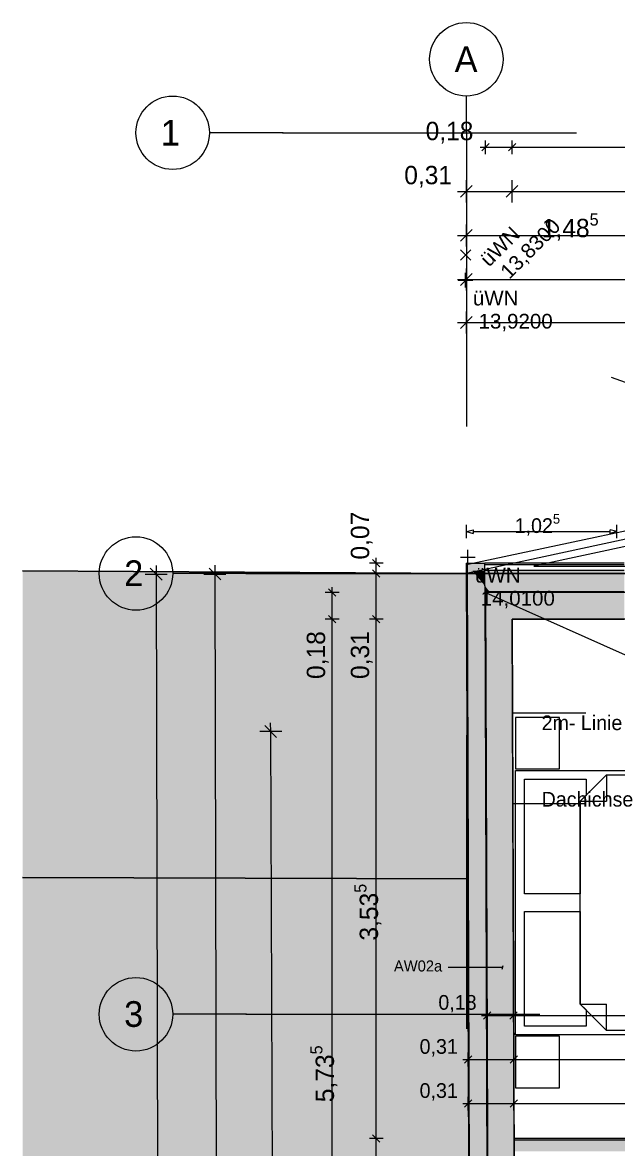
# Model space of a CAD drawing. Header units: metres. Extents: x -3 to 171, y -23 to 41.
# Drawn here: x -3.02 to 1.04, y -3.92 to 3.75 of the extents above; entities that cross this region are included whole.
import ezdxf

# ---------------------------------------------------------------- set-up
doc = ezdxf.new("R2010")
doc.units = ezdxf.units.M
doc.header["$MEASUREMENT"] = 0
for name, pattern in [('Achse', [0.004, 0.002, -0.001, 0, -0.001]), ('Baufluchtlinie', [0.013, 0.008, -0.005]), ('Untersicht', [0.001, 0.0005, -0.0005])]:
    doc.linetypes.add(name, pattern=pattern)
for name, color, linetype in [('4._1.DG PP STG1_1_000 Achsraster', 7, 'Continuous'), ('4._1.DG PP STG1_1_110 Wand Aussen', 7, 'Continuous'), ('4._1.DG PP STG1_1_130 Wand Innen', 7, 'Continuous'), ('4._1.DG PP STG1_1_165 Fassadengestaltung Bänder', 7, 'Continuous'), ('4._1.DG PP STG1_1_210 Decke', 7, 'Continuous'), ('4._1.DG PP STG1_1_220 Bodenaufbau', 7, 'Continuous'), ('4._1.DG PP STG1_1_310 Dachkonstruktion massiv', 7, 'Continuous'), ('4._1.DG PP STG1_1_510 Möblierung', 7, 'Continuous'), ('4._1.DG PP STG1_1_725 Nachbarbebauung', 7, 'Continuous'), ('4._1.DG PP STG1_1_870 Dokumentation allgemein', 7, 'Continuous'), ('4._1.DG PP STG1_1_910 Allgemein Lageplan Höhen', 7, 'Continuous'), ('4._1.DG PP STG1_1_915 Allgemein Beschriftung.x', 7, 'Continuous'), ('4._1.DG PP STG1_1_950 Polierplan Bemaßung', 7, 'Continuous'), ('4._1.DG PP STG1_1_970 Brandschutz', 7, 'Continuous'), ('4._1.DG PP STG1_1_Neubau_840 Baulinien', 7, 'Continuous')]:
    doc.layers.add(name, color=color, linetype=linetype)
doc.styles.add('ERSTELLTER_STIL_1', font='arial.ttf')
doc.styles.add('ERSTELLTER_STIL_2', font='')
doc.styles.get('ERSTELLTER_STIL_2').set_extended_font_data('Eurostile')
doc.linetypes.add('Grenze Grundstück', pattern='A,0,[1,415_260415_PP_VA_1_7 1 DG1.Shx,S=0.00031746,R=0,X=0,Y=0],-0.04,0', length=0.04)

msp = doc.modelspace()

# ---------------------------------------------------------------- hatches: boundary and pattern name
at = {"layer": '4._1.DG PP STG1_1_110 Wand Aussen', "linetype": 'Continuous', "lineweight": 13, "true_color": 0xff6400}
for points in [[(0.0048, 0.0639), (0.0079, 0.06), (0.1248, 0.06), (0.1247, 0.07), (0.0047, 0.07)], [(0.0048, 0.0639), (0.0218, -4.5692), (0.1418, -4.5687), (0.1253, -0.0832)], [(0.1248, 0.06), (0.0079, 0.06), (0.0407, 0.02), (0.1249, 0.02)], [(0.1249, 0.02), (0.0407, 0.02), (0.0571, 0), (0.125, 0)], [(0.125, 0), (0.0571, 0), (0.1253, -0.0832)], [(1.0749, 0.02), (0.1249, 0.02), (0.125, 0), (1.0749, 0)], [(0.125, 0), (0.1253, -0.0832), (0.1595, -0.125), (1.0749, -0.125), (1.0749, 0)], [(0.1305, -0.125), (0.1303, -0.0894), (0.1253, -0.0832), (0.1255, -0.125)], [(0.1595, -0.125), (0.1303, -0.0894), (0.1305, -0.125)]]:
    msp.add_hatch(color=30, dxfattribs=at).paths.add_polyline_path(points)
at = {"layer": '4._1.DG PP STG1_1_110 Wand Aussen', "linetype": 'Continuous', "lineweight": 0, "true_color": 0x373737}
for points in [[(0.1305, -0.13), (0.1305, -0.125), (0.1255, -0.125), (0.1255, -0.13)], [(0.1255, -0.13), (0.1418, -4.5687), (0.1468, -4.5687), (0.1305, -0.13)], [(0.1636, -0.13), (0.1595, -0.125), (0.1305, -0.125), (0.1305, -0.13)], [(0.1595, -0.125), (0.1636, -0.13), (1.0749, -0.13), (1.0749, -0.125)]]:
    msp.add_hatch(color=250, dxfattribs=at).paths.add_polyline_path(points)
at = {"layer": '4._1.DG PP STG1_1_110 Wand Aussen', "linetype": 'Continuous', "lineweight": 13, "true_color": 0x3f7f02}
for points in [[(0.1305, -0.13), (0.1311, -0.31), (0.3111, -0.31), (0.1636, -0.13)], [(0.1636, -0.13), (0.3111, -0.31), (0.3105, -0.13)], [(0.3105, -0.13), (0.3111, -0.31), (1.0749, -0.31), (1.0749, -0.13)], [(0.1311, -0.31), (0.1468, -4.5687), (0.3268, -4.5681), (0.3111, -0.31)]]:
    msp.add_hatch(color=76, dxfattribs=at).paths.add_polyline_path(points)
at = {"layer": '4._1.DG PP STG1_1_130 Wand Innen', "linetype": 'Continuous', "lineweight": 13, "true_color": 0xfb02fe}
msp.add_hatch(color=6, dxfattribs=at).paths.add_polyline_path([(2.445, -3.845), (0.3241, -3.845), (0.3241, -3.8575), (2.445, -3.8575)])
at = {"layer": '4._1.DG PP STG1_1_130 Wand Innen', "linetype": 'Continuous', "lineweight": 13, "true_color": 0xffaa00}
msp.add_hatch(color=40, dxfattribs=at).paths.add_polyline_path([(2.445, -3.8575), (0.3241, -3.8575), (0.3244, -3.9325), (2.445, -3.9325)])
at = {"layer": '4._1.DG PP STG1_1_725 Nachbarbebauung', "linetype": 'Continuous', "lineweight": 0, "true_color": 0x1f1f1f}
for points in [[(0, 0), (-3.0225, 0.0171), (-3.0225, -2.0701), (0.0099, -2.0785)], [(-3.0225, -22.5231), (0.0585, -22.5231), (0.0528, -14.1947), (0.0564, -12.2031), (0.0099, -2.0785), (-3.0225, -2.0701)]]:
    msp.add_hatch(color=250, dxfattribs=at).paths.add_polyline_path(points)

# ---------------------------------------------------------------- linework, layer by layer
at = {"layer": '4._1.DG PP STG1_1_000 Achsraster', "color": 5, "linetype": 'Achse', "lineweight": 0, "ltscale": 1000}
for p, q in [((0, 3), (0, 3.25)), ((-1.25, 3), (-1.75, 3)), ((-1.25, 3), (21, 3)), ((0, 3), (0, -22.5231)), ((-1.5, 0), (-2, 0)), ((-1.5, 0), (21, 0)), ((-1.5, -3), (-2, -3)), ((-1.5, -3), (21, -3))]:
    msp.add_line(p, q, dxfattribs=at)
at = {"layer": '4._1.DG PP STG1_1_000 Achsraster', "color": 5, "linetype": 'Continuous', "lineweight": 0, "ltscale": 1000}
for centre in [(0, 3.5), (-2, 3), (-2.25, 0), (-2.25, -3)]:
    msp.add_circle(centre, 0.25, dxfattribs=at)
at = {"layer": '4._1.DG PP STG1_1_000 Achsraster', "color": 5, "linetype": 'Achse', "lineweight": 0, "ltscale": 1000}
for p in [(-1.25, 3), (-1.25, 3), (0, 3), (0, 3), (-1.5, 0), (-1.5, 0), (-1.5, -3), (-1.5, -3)]:
    msp.add_point(p, dxfattribs=at)
at = {"layer": '4._1.DG PP STG1_1_110 Wand Aussen', "color": 7, "linetype": 'Continuous', "lineweight": 13, "ltscale": 1000}
for p, q in [((0.0048, 0.0639), (0.0047, 0.07)), ((0.0048, 0.0639), (0.0218, -4.5692)), ((0.1248, 0.06), (0.1247, 0.07)), ((0.1248, 0.06), (0.1247, 0.07)), ((0.1249, 0.02), (0.1248, 0.06)), ((1.0749, 0.06), (0.1248, 0.06)), ((0.1249, 0.02), (0.1248, 0.06)), ((0.125, 0), (0.1249, 0.02)), ((1.0749, 0.02), (0.1249, 0.02)), ((0.125, 0), (0.1249, 0.02)), ((0.1253, -0.0832), (0.125, 0)), ((0.1253, -0.0832), (0.125, 0)), ((0.1253, -0.0832), (0.1255, -0.125)), ((0.1253, -0.0832), (0.1255, -0.125)), ((0.1255, -0.125), (0.1255, -0.13)), ((0.1305, -0.125), (0.1255, -0.125)), ((0.1255, -0.125), (0.1255, -0.13)), ((0.1255, -0.13), (0.1418, -4.5687)), ((0.1595, -0.125), (0.1305, -0.125)), ((1.0749, -0.125), (0.1595, -0.125))]:
    msp.add_line(p, q, dxfattribs=at)
at = {"layer": '4._1.DG PP STG1_1_110 Wand Aussen', "color": 1, "linetype": 'Baufluchtlinie', "lineweight": 0, "ltscale": 1000}
msp.add_line((1.0749, 0), (0.125, 0), dxfattribs=at)
at = {"layer": '4._1.DG PP STG1_1_110 Wand Aussen', "color": 7, "linetype": 'Continuous', "lineweight": 18, "ltscale": 1000}
for p, q in [((0.1305, -0.13), (0.1311, -0.31)), ((0.1636, -0.13), (0.1305, -0.13)), ((0.1305, -0.13), (0.1311, -0.31)), ((0.3105, -0.13), (0.1636, -0.13)), ((1.0749, -0.13), (0.3105, -0.13)), ((0.1311, -0.31), (0.1468, -4.5687))]:
    msp.add_line(p, q, dxfattribs=at)
at = {"layer": '4._1.DG PP STG1_1_110 Wand Aussen', "color": 7, "linetype": 'Continuous', "lineweight": 13, "ltscale": 1000, "flags": 128}
for points in [[(-0.0003, 0.07), (0.0047, 0.07)], [(-0.0003, 0.07), (0.0168, -4.5692)], [(0.0047, 0.07), (0.1247, 0.07)], [(1.0749, 0.07), (0.1247, 0.07)]]:
    msp.add_lwpolyline(points, dxfattribs=at)
at = {"layer": '4._1.DG PP STG1_1_110 Wand Aussen', "color": 7, "linetype": 'Continuous', "lineweight": 18, "ltscale": 1000, "flags": 128}
for points in [[(0.3268, -4.5681), (0.3111, -0.31)], [(0.3111, -0.31), (1.0749, -0.31)]]:
    msp.add_lwpolyline(points, dxfattribs=at)
at = {"layer": '4._1.DG PP STG1_1_130 Wand Innen', "color": 7, "linetype": 'Continuous', "lineweight": 18, "ltscale": 1000}
msp.add_line((2.445, -3.8575), (0.3241, -3.8575), dxfattribs=at)
at = {"layer": '4._1.DG PP STG1_1_130 Wand Innen', "color": 7, "linetype": 'Continuous', "lineweight": 18, "ltscale": 1000, "flags": 128}
for points in [[(2.445, -3.845), (0.3241, -3.845)], [(0.3241, -3.845), (0.3245, -3.945)]]:
    msp.add_lwpolyline(points, dxfattribs=at)
at = {"layer": '4._1.DG PP STG1_1_165 Fassadengestaltung Bänder', "color": 7, "linetype": 'Continuous', "lineweight": 18, "ltscale": 1000, "flags": 128}
for points in [[(0, 0.0617), (3.72, 0.85), (4.81, 0.85)], [(2.955, 0.5857), (0.4606, 0.05)], [(0, 0), (0, 0.0617)], [(0.4606, 0.05), (2.955, 0.05)], [(3.005, 0), (0, 0)]]:
    msp.add_lwpolyline(points, dxfattribs=at)
at = {"layer": '4._1.DG PP STG1_1_165 Fassadengestaltung Bänder', "color": 7, "linetype": 'Continuous', "lineweight": 13, "ltscale": 1000, "flags": 128}
msp.add_lwpolyline([(0, 0), (0, 0.0617), (3.72, 0.85), (5.89, 0.85), (13.09, 0.85), (15.2152, 0.85), (18.985, 0.0511), (18.985, 0), (18.935, 0), (18.935, 0.0074), (15.21, 0.8), (3.72, 0.8)], close=True, dxfattribs=at)
at = {"layer": '4._1.DG PP STG1_1_210 Decke', "color": 255, "linetype": 'Continuous', "lineweight": 13, "ltscale": 1000, "flags": 128}
msp.add_lwpolyline([(3.625, -0.13), (0.1305, -0.13), (0.1845, -14.87), (5.505, -14.87), (5.505, -15.84), (13.475, -15.84), (13.475, -14.87), (18.8055, -14.87), (18.8546, -0.13), (15.325, -0.13), (15.325, -0.53), (12.525, -0.53), (12.525, -0.13), (6.455, -0.13), (6.455, -0.53), (3.625, -0.53)], close=True, dxfattribs=at)
at = {"layer": '4._1.DG PP STG1_1_220 Bodenaufbau', "color": 7, "linetype": 'Continuous', "lineweight": 13, "ltscale": 1000, "true_color": 0xf4f4f4, "flags": 128}
msp.add_lwpolyline([(0.3111, -0.31), (0.3639, -14.69), (18.6261, -14.69), (18.674, -0.31), (15.505, -0.31), (15.505, -0.71), (12.345, -0.71), (12.345, -0.31), (6.635, -0.31), (6.635, -0.71), (3.445, -0.71), (3.445, -0.31)], close=True, dxfattribs=at)
at = {"layer": '4._1.DG PP STG1_1_310 Dachkonstruktion massiv', "color": 8, "linetype": 'Untersicht', "lineweight": 13, "ltscale": 1000}
msp.add_line((0.3134, -0.9478), (3.625, -0.9478), dxfattribs=at)
at = {"layer": '4._1.DG PP STG1_1_310 Dachkonstruktion massiv', "color": 8, "linetype": 'Untersicht', "lineweight": 13, "ltscale": 1000, "flags": 128}
msp.add_lwpolyline([(0.3153, -1.5643), (6.635, -1.5643), (6.635, -0.71)], dxfattribs=at)
at = {"layer": '4._1.DG PP STG1_1_510 Möblierung', "color": 8, "linetype": 'Continuous', "lineweight": 13, "ltscale": 1000, "true_color": 0x7e7f7f}
for p, q in [((0.6349, -0.98), (0.3349, -0.98)), ((0.3349, -0.98), (0.3349, -1.33)), ((0.6349, -1.33), (0.6349, -0.98)), ((0.3349, -1.33), (0.6349, -1.33)), ((0.3349, -3.14), (0.3349, -1.34)), ((0.3349, -1.34), (2.3349, -1.34)), ((0.7749, -1.55), (0.9549, -1.37)), ((0.9549, -1.37), (2.3049, -1.37)), ((0.9549, -1.37), (0.9549, -1.55)), ((0.7749, -2.24), (0.7749, -1.55)), ((0.7749, -1.55), (0.9549, -1.55)), ((0.7749, -2.93), (0.7749, -2.24)), ((0.9549, -3.11), (0.7749, -2.93)), ((0.7749, -2.93), (0.9549, -2.93)), ((0.9549, -3.11), (0.9549, -2.93)), ((2.3349, -3.14), (0.3349, -3.14)), ((2.3049, -3.11), (0.9549, -3.11)), ((0.6349, -3.15), (0.3349, -3.15)), ((0.3349, -3.15), (0.3349, -3.5)), ((0.6349, -3.5), (0.6349, -3.15)), ((0.3349, -3.5), (0.6349, -3.5))]:
    msp.add_line(p, q, dxfattribs=at)
at = {"layer": '4._1.DG PP STG1_1_510 Möblierung', "color": 8, "linetype": 'Continuous', "lineweight": 13, "ltscale": 1000, "true_color": 0x7e7f7f, "flags": 128}
for points in [[(0.7749, -2.18), (0.3949, -2.18), (0.3949, -1.4), (0.8149, -1.4), (0.8149, -1.51), (0.7749, -1.55)], [(0.7749, -2.93), (0.8149, -2.97), (0.8149, -3.08), (0.3949, -3.08), (0.3949, -2.3), (0.7749, -2.3)]]:
    msp.add_lwpolyline(points, close=True, dxfattribs=at)
at = {"layer": '4._1.DG PP STG1_1_725 Nachbarbebauung', "color": 8, "linetype": 'Continuous', "lineweight": 13, "ltscale": 1000, "flags": 128}
for points in [[(-3.0225, -2.0701), (0.0099, -2.0785), (0, 0), (-3.0225, 0.0171)], [(0.0585, -22.5231), (0.0528, -14.1947), (0.0564, -12.2031), (0.0099, -2.0785), (-3.0225, -2.0701)]]:
    msp.add_lwpolyline(points, dxfattribs=at)
at = {"layer": '4._1.DG PP STG1_1_910 Allgemein Lageplan Höhen', "color": 7, "linetype": 'Continuous', "lineweight": 13, "ltscale": 1000}
for p, q in [((-0.0393, 2.1324), (0.0314, 2.2031)), ((0.0314, 2.1324), (-0.0393, 2.2031)), ((-0.0556, 1.9973), (0.0444, 1.9973)), ((-0.0056, 1.9473), (-0.0056, 2.0473)), ((0.009, 0.0616), (0.009, 0.1616)), ((-0.041, 0.1116), (0.059, 0.1116))]:
    msp.add_line(p, q, dxfattribs=at)
at = {"layer": '4._1.DG PP STG1_1_915 Allgemein Beschriftung.x', "color": 7, "linetype": 'Continuous', "lineweight": 13, "ltscale": 1000}
for p, q in [((0.0394, -2.6812), (-0.1245, -2.6812)), ((0.2484, -2.6812), (0.0394, -2.6812)), ((0.245, -2.6937), (0.2517, -2.6687))]:
    msp.add_line(p, q, dxfattribs=at)
at = {"layer": '4._1.DG PP STG1_1_950 Polierplan Bemaßung', "color": 76, "linetype": 'Continuous', "lineweight": 13, "ltscale": 1000, "true_color": 0x3f7f02}
for p, q in [((0.1555, 2.9261), (0.1055, 2.8761)), ((0.1305, 2.8542), (0.1305, 2.9479)), ((0.3361, 2.9261), (0.2861, 2.8761)), ((0.3111, 2.8542), (0.3111, 2.9479)), ((0.093, 2.9011), (0.1305, 2.9011)), ((0.1305, 2.9011), (0.3111, 2.9011)), ((0.3111, 2.9011), (3.445, 2.9011)), ((-0.8668, -0.13), (-0.9606, -0.13)), ((-0.8887, -0.155), (-0.9387, -0.105)), ((-0.9137, -0.13), (-0.9137, -0.0925)), ((-0.9137, -0.31), (-0.9137, -0.13)), ((-0.9387, -0.285), (-0.8887, -0.335)), ((-0.8668, -0.31), (-0.9606, -0.31)), ((-0.9137, -6.045), (-0.9137, -0.31)), ((0.1658, -2.9826), (0.1158, -3.0326)), ((0.1408, -3.0545), (0.1408, -2.9608)), ((0.346, -2.9826), (0.296, -3.0326)), ((0.321, -3.0545), (0.321, -2.9608)), ((0.1033, -3.0076), (0.1408, -3.0076)), ((0.1408, -3.0076), (0.321, -3.0076)), ((0.321, -3.0076), (9.37, -3.0076))]:
    msp.add_line(p, q, dxfattribs=at)
at = {"layer": '4._1.DG PP STG1_1_950 Polierplan Bemaßung', "color": 6, "linetype": 'Continuous', "lineweight": 13, "ltscale": 1000, "true_color": 0xfb02fe}
for p, q in [((0.04, 2.6411), (-0.04, 2.5611)), ((0, 2.5261), (0, 2.6761)), ((0.3511, 2.6411), (0.2711, 2.5611)), ((0.3111, 2.5261), (0.3111, 2.6761)), ((-0.06, 2.6011), (0, 2.6011)), ((0, 2.6011), (0.3111, 2.6011)), ((0.3111, 2.6011), (3.445, 2.6011)), ((-0.06, 2.3011), (0, 2.3011)), ((0.04, 2.3411), (-0.04, 2.2611)), ((0, 2.2261), (0, 2.3761)), ((0, 2.3011), (1.4869, 2.3011)), ((0, 1.9261), (0, 2.0761)), ((-0.06, 2.0011), (0, 2.0011)), ((0.04, 2.0411), (-0.04, 1.9611)), ((0, 2.0011), (3.72, 2.0011)), ((-0.5887, 0.045), (-0.6387, 0.095)), ((-0.6137, 0.07), (-0.6137, 0.1075)), ((-0.5668, 0.07), (-0.6606, 0.07)), ((-0.6387, 0.025), (-0.5887, -0.025)), ((-0.6137, 0), (-0.6137, 0.07)), ((-0.5668, 0), (-0.6606, 0)), ((-0.6137, -0.31), (-0.6137, 0)), ((-0.6387, -0.285), (-0.5887, -0.335)), ((-0.5668, -0.31), (-0.6606, -0.31)), ((-0.6137, -3.845), (-0.6137, -0.31)), ((0.0379, -3.2826), (-0.0121, -3.3326)), ((0.0129, -3.3545), (0.0129, -3.2608)), ((0.348, -3.2826), (0.298, -3.3326)), ((0.323, -3.3545), (0.323, -3.2608)), ((-0.0246, -3.3076), (0.0129, -3.3076)), ((0.0129, -3.3076), (0.323, -3.3076)), ((0.323, -3.3076), (3.445, -3.3076)), ((0.0379, -3.5826), (-0.0121, -3.6326)), ((0.0129, -3.6545), (0.0129, -3.5608)), ((0.348, -3.5826), (0.298, -3.6326)), ((0.323, -3.6545), (0.323, -3.5608)), ((-0.0246, -3.6076), (0.0129, -3.6076)), ((0.0129, -3.6076), (0.323, -3.6076)), ((0.323, -3.6076), (3.445, -3.6076)), ((-0.6387, -3.82), (-0.5887, -3.87)), ((-0.5668, -3.845), (-0.6606, -3.845)), ((-0.6137, -3.97), (-0.6137, -3.845))]:
    msp.add_line(p, q, dxfattribs=at)
at = {"layer": '4._1.DG PP STG1_1_950 Polierplan Bemaßung', "color": 1, "linetype": 'Continuous', "lineweight": 13, "ltscale": 1000, "true_color": 0xfb0106}
for p, q in [((0, 1.6334), (0, 1.7834)), ((-0.06, 1.7084), (0, 1.7084)), ((0.04, 1.7484), (-0.04, 1.6684)), ((0, 1.7084), (18.985, 1.7084)), ((-2.0721, -0.0443), (-2.1523, 0.0356)), ((-2.1123, 0.0556), (-2.1122, -0.0044)), ((-1.6721, -0.0435), (-1.7523, 0.0363)), ((-1.7123, 0.0564), (-1.7122, -0.0036)), ((-2.1872, -0.0045), (-2.0372, -0.0042)), ((-2.1122, -0.0044), (-2.0682, -22.5231)), ((-1.7872, -0.0037), (-1.6372, -0.0034)), ((-1.7122, -0.0036), (-1.6884, -12.2065)), ((-1.2923, -1.1151), (-1.3726, -1.0355)), ((-1.3325, -1.0753), (-1.3327, -1.0153)), ((-1.2575, -1.075), (-1.4075, -1.0756)), ((-1.2816, -13.9353), (-1.3325, -1.0753))]:
    msp.add_line(p, q, dxfattribs=at)
at = {"layer": '4._1.DG PP STG1_1_950 Polierplan Bemaßung', "color": 7, "linetype": 'Continuous', "lineweight": 13, "ltscale": 1000}
for p, q in [((0.9869, 1.3357), (5.94, -0.45)), ((0.1305, -0.13), (8.925, -4.045))]:
    msp.add_line(p, q, dxfattribs=at)
at = {"layer": '4._1.DG PP STG1_1_970 Brandschutz', "color": 16, "linetype": 'Continuous', "lineweight": 13, "ltscale": 1000, "true_color": 0x7e0000}
for p, q in [((0, 0.2404), (0, 0.331)), ((1.025, 0.2404), (1.025, 0.331)), ((0, 0.2857), (0.0467, 0.2982)), ((0, 0.2857), (0.0467, 0.2732)), ((0.0467, 0.2982), (0.0467, 0.2732)), ((0.0467, 0.2857), (0.9783, 0.2857)), ((0.9783, 0.2732), (0.9783, 0.2982)), ((1.025, 0.2857), (0.9783, 0.2982)), ((1.025, 0.2857), (0.9783, 0.2732))]:
    msp.add_line(p, q, dxfattribs=at)
at = {"layer": '4._1.DG PP STG1_1_Neubau_840 Baulinien', "color": 1, "linetype": 'Continuous', "lineweight": 25, "ltscale": 1000, "true_color": 0xfb0106, "flags": 128}
msp.add_lwpolyline([(-3.0225, 0.0171), (0, 0), (18.985, 0), (22.9775, -0.0033)], dxfattribs=at)
at = {"layer": '4._1.DG PP STG1_1_Neubau_840 Baulinien', "color": 76, "linetype": 'Grenze Grundstück', "lineweight": 13, "ltscale": 1000, "true_color": 0x3f7f02, "flags": 128}
msp.add_lwpolyline([(0.0612, -22.5231), (0.0564, -12.2031), (0, -0.0002), (18.985, -0.0012), (18.958, -11.4452), (18.9035, -19.5703), (18.8897, -22.5231)], dxfattribs=at)

# ---------------------------------------------------------------- texts
at = {"layer": '4._1.DG PP STG1_1_000 Achsraster', "color": 5, "linetype": 'Continuous', "lineweight": 0, "char_height": 0.175, "attachment_point": 1, "style": 'ERSTELLTER_STIL_2'}
for s, insert in [('\\A1;{\\pql;\\pt0;\\fEurostile|b0|i0|c0|p0;\\W1.000000;A}', (-0.0799, 3.5875)), ('\\A1;{\\pql;\\pt0;\\fEurostile|b0|i0|c0|p0;\\W1.000000;1}', (-2.0805, 3.0875)), ('\\A1;{\\pql;\\pt0;\\fEurostile|b0|i0|c0|p0;\\W1.000000;2}', (-2.3305, 0.0893)), ('\\A1;{\\pql;\\pt0;\\fEurostile|b0|i0|c0|p0;\\W1.000000;3}', (-2.3305, -2.9107))]:
    msp.add_mtext(s, dxfattribs=dict(at, insert=insert))
at = {"layer": '4._1.DG PP STG1_1_870 Dokumentation allgemein', "color": 7, "linetype": 'Continuous', "lineweight": 13, "char_height": 0.1, "attachment_point": 4, "style": 'ERSTELLTER_STIL_2'}
for s, insert in [('\\A1;{\\pql;\\fEurostile|b0|i0|c0|p0;\\W1.000000;2m- Linie}', (0.5125, -1.0166)), ('\\A1;{\\pql;\\fEurostile|b0|i0|c0|p0;\\W1.000000;Dachichse}', (0.5125, -1.5371))]:
    msp.add_mtext(s, dxfattribs=dict(at, insert=insert))
at = {"layer": '4._1.DG PP STG1_1_910 Allgemein Lageplan Höhen', "color": 7, "linetype": 'Continuous', "lineweight": 13, "char_height": 0.1, "attachment_point": 1, "rotation": 45, "style": 'ERSTELLTER_STIL_1'}
for s, insert in [('\\A1;{\\pql;\\fArial|b0|i0|c0|p0;\\W1.000000; 13,8300}', (0.194, 2.0405)), ('\\A1;{\\pql;\\fArial|b0|i0|c0|p0;\\W1.000000;üWN}', (0.0829, 2.1516))]:
    msp.add_mtext(s, dxfattribs=dict(at, insert=insert))
at = {"layer": '4._1.DG PP STG1_1_910 Allgemein Lageplan Höhen', "color": 7, "linetype": 'Continuous', "lineweight": 13, "char_height": 0.1, "attachment_point": 1, "style": 'ERSTELLTER_STIL_1'}
for s, insert in [('\\A1;{\\pql;\\fArial|b0|i0|c0|p0;\\W1.000000;üWN}', (0.0444, 1.9244)), ('\\A1;{\\pql;\\fArial|b0|i0|c0|p0;\\W1.000000; 13,9200}', (0.0444, 1.7673)), ('\\A1;{\\pql;\\fArial|b0|i0|c0|p0;\\W1.000000;üWN}', (0.059, 0.0388)), ('\\A1;{\\pql;\\fArial|b0|i0|c0|p0;\\W1.000000; 14,0100}', (0.059, -0.1184))]:
    msp.add_mtext(s, dxfattribs=dict(at, insert=insert))
at = {"layer": '4._1.DG PP STG1_1_915 Allgemein Beschriftung.x', "color": 7, "linetype": 'Continuous', "lineweight": 13, "insert": (-0.4932, -2.6718), "char_height": 0.075, "attachment_point": 4, "style": 'ERSTELLTER_STIL_2'}
msp.add_mtext('\\A1;{\\pql;\\fEurostile|b0|i0|c0|p0;\\W1.000000;AW02a}', dxfattribs=at)
at = {"layer": '4._1.DG PP STG1_1_950 Polierplan Bemaßung', "color": 76, "linetype": 'Continuous', "lineweight": 13, "true_color": 0x3f7f02, "attachment_point": 7, "style": 'ERSTELLTER_STIL_2'}
for insert, char_height, width in [((-0.2775, 2.9261), 0.125, 0.382966), ((-0.1906, -2.9876), 0.1, 0.306373)]:
    msp.add_mtext('\\A1;{\\pql;\\fEurostile|b0|i0|c0|p0;\\W1.000000;0,18}', dxfattribs=dict(at, insert=insert, char_height=char_height, width=width))
at = {"layer": '4._1.DG PP STG1_1_950 Polierplan Bemaßung', "color": 6, "linetype": 'Continuous', "lineweight": 13, "true_color": 0xfb02fe, "attachment_point": 7, "style": 'ERSTELLTER_STIL_2'}
for insert, char_height, width in [((-0.423, 2.6261), 0.125, 0.382966), ((-0.3184, -3.2876), 0.1, 0.306373), ((-0.3184, -3.5876), 0.1, 0.306373)]:
    msp.add_mtext('\\A1;{\\pql;\\fEurostile|b0|i0|c0|p0;\\W1.000000;0,31}', dxfattribs=dict(at, insert=insert, char_height=char_height, width=width))
at = {"layer": '4._1.DG PP STG1_1_950 Polierplan Bemaßung', "color": 6, "linetype": 'Continuous', "lineweight": 13, "true_color": 0xfb02fe, "insert": (0.514, 2.2524), "char_height": 0.125, "attachment_point": 7, "style": 'ERSTELLTER_STIL_2'}
msp.add_mtext('\\A1;{\\pql;\\fEurostile|b0|i0|c0|p0;\\W1.000000;1,48\\fEurostile|b0|i0|c0|p0;\\W1.000000;\\A1{\\H.66x;\\S5^  ;}}', dxfattribs=at)
at = {"layer": '4._1.DG PP STG1_1_950 Polierplan Bemaßung', "color": 6, "linetype": 'Continuous', "lineweight": 13, "true_color": 0xfb02fe, "char_height": 0.125, "width": 0.382966, "attachment_point": 7, "rotation": 90, "style": 'ERSTELLTER_STIL_2'}
for s, insert in [('\\A1;{\\pql;\\fEurostile|b0|i0|c0|p0;\\W1.000000;0,07}', (-0.6387, 0.095)), ('\\A1;{\\pql;\\fEurostile|b0|i0|c0|p0;\\W1.000000;0,31}', (-0.6387, -0.718))]:
    msp.add_mtext(s, dxfattribs=dict(at, insert=insert))
at = {"layer": '4._1.DG PP STG1_1_950 Polierplan Bemaßung', "color": 76, "linetype": 'Continuous', "lineweight": 13, "true_color": 0x3f7f02, "insert": (-0.9387, -0.718), "char_height": 0.125, "width": 0.382966, "attachment_point": 7, "rotation": 90, "style": 'ERSTELLTER_STIL_2'}
msp.add_mtext('\\A1;{\\pql;\\fEurostile|b0|i0|c0|p0;\\W1.000000;0,18}', dxfattribs=at)
at = {"layer": '4._1.DG PP STG1_1_950 Polierplan Bemaßung', "color": 6, "linetype": 'Continuous', "lineweight": 13, "true_color": 0xfb02fe, "insert": (-0.565, -2.4984), "char_height": 0.125, "attachment_point": 7, "rotation": 90, "style": 'ERSTELLTER_STIL_2'}
msp.add_mtext('\\A1;{\\pql;\\fEurostile|b0|i0|c0|p0;\\W1.000000;3,53\\fEurostile|b0|i0|c0|p0;\\W1.000000;\\A1{\\H.66x;\\S5^  ;}}', dxfattribs=at)
at = {"layer": '4._1.DG PP STG1_1_950 Polierplan Bemaßung', "color": 76, "linetype": 'Continuous', "lineweight": 13, "true_color": 0x3f7f02, "insert": (-0.865, -3.5984), "char_height": 0.125, "attachment_point": 7, "rotation": 90, "style": 'ERSTELLTER_STIL_2'}
msp.add_mtext('\\A1;{\\pql;\\fEurostile|b0|i0|c0|p0;\\W1.000000;5,73\\fEurostile|b0|i0|c0|p0;\\W1.000000;\\A1{\\H.66x;\\S5^  ;}}', dxfattribs=at)
at = {"layer": '4._1.DG PP STG1_1_970 Brandschutz', "color": 16, "linetype": 'Continuous', "lineweight": 13, "true_color": 0x7e0000, "insert": (0.329, 0.2467), "char_height": 0.1, "attachment_point": 7, "style": 'ERSTELLTER_STIL_2'}
msp.add_mtext('\\A1;{\\pql;\\fEurostile|b0|i0|c0|p0;\\W1.000000;1,02\\fEurostile|b0|i0|c0|p0;\\W1.000000;\\A1{\\H.66x;\\S5^  ;}}', dxfattribs=at)

doc.saveas('drawing.dxf')
